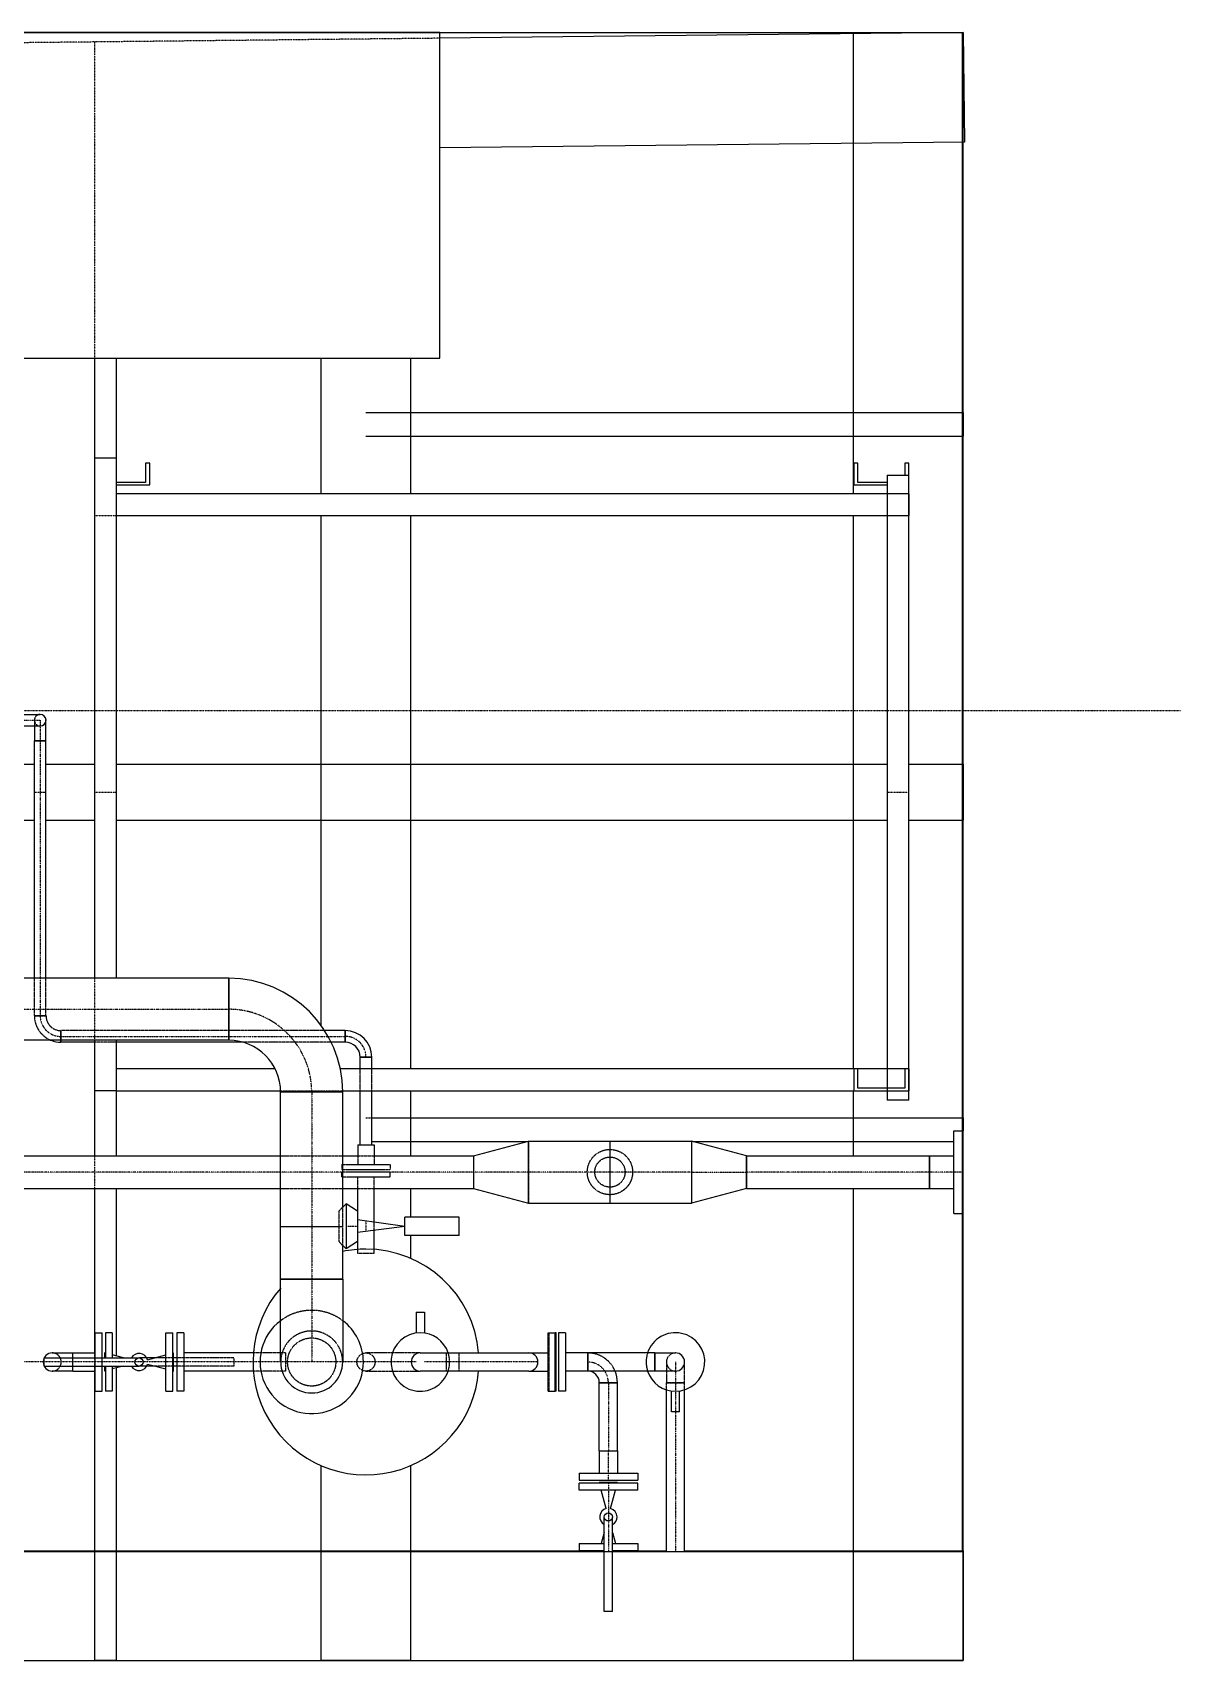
# Model space of a CAD drawing. Header units: millimetres. Extents: x -10011772 to -8149599, y 2847708 to 3434448.
# Drawn here: x -9487253 to -9483025, y 3150103 to 3156103 of the extents above; entities that cross this region are included whole.
import ezdxf

# ---------------------------------------------------------------- set-up
doc = ezdxf.new("R2010")
doc.units = ezdxf.units.MM
for name, pattern in [('DASHDOT2', [0.5, 0.25, -0.125, 0, -0.125]), ('DIVIDE2', [0.625, 0.25, -0.125, 0, -0.125, 0, -0.125]), ('HIDDEN2', [0.1875, 0.125, -0.0625])]:
    doc.linetypes.add(name, pattern=pattern)
doc.layers.add('总平面底图', color=9, linetype='Continuous')

# ---------------------------------------------------------------- blocks, each defined once
blk = doc.blocks.new('总平面底图 爆炸危险区 LOCATION I')
at = {"layer": '总平面底图'}
for p, q in [((225213, 114327.7), (232813, 114327.7)), ((232813, 114327.7), (232813, 111527.7)), ((232813, 111527.7), (225213, 111527.7))]:
    blk.add_line(p, q, dxfattribs=at)
at = {"layer": '总平面底图', "linetype": 'Continuous'}
for p, q in [((231850.8, 114327.7), (231050.8, 114327.7)), ((231850.8, 114327.7), (231050.8, 114327.7)), ((232814.9, 114327.7), (231850.8, 114317.2)), ((231850.8, 113727.7), (231850.8, 114327.7)), ((231850.8, 113727.7), (231850.8, 114327.7)), ((232612.7, 114327.7), (232814.9, 114327.7)), ((232612.7, 113477.7), (232612.7, 114327.7)), ((232814.9, 112303.9), (232814.9, 114327.7)), ((232814.9, 114327.7), (232817.1, 114125.5)), ((232817.1, 114125.5), (231850.8, 114115)), ((231050.8, 113727.7), (231850.8, 113727.7)), ((231050.8, 113727.7), (231850.8, 113727.7)), ((231214.9, 113727.7), (231214.9, 113544.1)), ((231255, 113727.7), (231255, 113544.1)), ((231632.3, 113477.7), (231632.3, 113727.7)), ((231797.4, 113477.7), (231797.4, 113727.7)), ((231714.9, 113627.7), (232814.9, 113627.7)), ((232814.9, 113627.7), (232814.9, 113584)), ((231714.9, 113584), (232814.9, 113584)), ((231214.9, 113544.1), (231214.9, 112584.9)), ((231214.9, 113544.1), (231255, 113544.1)), ((231255, 113544.1), (231255, 112584.9)), ((231309, 113534.2), (231309, 113498.8)), ((231316.5, 113534.2), (231309, 113534.2)), ((231316.5, 113494.1), (231316.5, 113534.2)), ((232613.3, 113534.2), (232613.3, 113494.1)), ((232620.8, 113534.2), (232613.3, 113534.2)), ((232620.8, 113498.8), (232620.8, 113534.2)), ((232707.4, 113534.2), (232707.4, 113512.3)), ((232714.9, 113534.2), (232707.4, 113534.2)), ((232714.9, 113512.3), (232714.9, 113534.2)), ((231309, 113498.8), (231255, 113498.8)), ((231255, 113494.1), (231316.5, 113494.1)), ((232613.3, 113494.1), (232674.7, 113494.1)), ((232674.7, 113498.8), (232620.8, 113498.8)), ((232674.7, 113512.3), (232674.7, 112360.4)), ((232674.7, 113512.3), (232714.9, 113512.3)), ((232714.9, 112360.4), (232714.9, 113512.3)), ((232714.9, 113477.7), (231255, 113477.7)), ((232714.9, 113477.7), (232714.9, 113437.6)), ((231255, 113437.6), (232714.9, 113437.6)), ((231632.3, 112498), (231632.3, 113437.6)), ((231797.4, 112417.8), (231797.4, 113437.6)), ((232612.7, 112417.8), (232612.7, 113437.6)), ((231076.8, 113071), (231114.9, 113071)), ((231114.9, 113049.7), (231076.8, 113049.7)), ((231104.2, 113049.7), (231104.2, 113022.3)), ((231125.5, 113022.3), (231125.5, 113060.4)), ((231114.9, 113022.3), (231104.2, 113022.3)), ((231104.2, 113022.3), (231125.5, 113022.3)), ((231104.2, 112584.9), (231104.2, 113022.3)), ((231125.5, 113022.3), (231114.9, 113022.3)), ((231125.5, 112584.9), (231125.5, 113022.3)), ((231045, 112979.3), (231104.2, 112979.3)), ((231125.5, 112979.3), (231214.9, 112979.3)), ((231255, 112979.3), (231714.9, 112979.3)), ((231714.9, 112979.3), (232674.7, 112979.3)), ((232714.9, 112979.3), (232814.9, 112979.3)), ((232814.9, 112979.3), (232814.9, 112876.2)), ((231045, 112876.2), (231104.2, 112876.2)), ((231125.5, 112876.2), (231214.9, 112876.2)), ((231255, 112876.2), (231714.9, 112876.2)), ((231714.9, 112876.2), (232674.7, 112876.2)), ((232714.9, 112876.2), (232814.9, 112876.2)), ((231462.5, 112584.9), (229445, 112584.9)), ((231462.5, 112584.9), (231462.5, 112470.6)), ((231462.5, 112470.6), (231462.5, 112584.9)), ((231462.5, 112470.6), (229445, 112470.6)), ((231153, 112467), (231153, 112470.6)), ((231153, 112470.6), (231153, 112467)), ((231214.9, 112470.6), (231214.9, 112377.7)), ((231255, 112470.6), (231255, 112377.7)), ((231676.8, 112488.4), (231638.9, 112488.4)), ((231676.8, 112467), (231676.8, 112488.4)), ((231676.8, 112488.4), (231676.8, 112467)), ((231214.9, 112467), (231153, 112467)), ((231488.1, 112467), (231255, 112467)), ((231676.8, 112467), (231650.9, 112467)), ((231547.7, 112417.8), (231255, 112417.8)), ((232714.9, 112417.8), (231667.7, 112417.8)), ((231725.5, 112439.6), (231704.2, 112439.6)), ((231704.2, 112439.6), (231714.9, 112439.6)), ((231704.2, 112417.8), (231704.2, 112439.6)), ((231714.9, 112439.6), (231725.5, 112439.6)), ((231725.5, 112417.8), (231725.5, 112439.6)), ((232620.8, 112417.8), (232613.3, 112417.8)), ((232613.3, 112417.8), (232613.3, 112377.7)), ((232620.8, 112382.4), (232620.8, 112417.8)), ((232707.4, 112417.8), (232707.4, 112382.4)), ((232714.9, 112417.8), (232707.4, 112417.8)), ((232714.9, 112377.7), (232714.9, 112417.8)), ((232714.9, 112417.8), (232714.9, 112377.7)), ((232707.4, 112382.4), (232620.8, 112382.4)), ((231255, 112377.7), (231214.9, 112377.7)), ((231214.9, 112377.7), (231214.9, 112257.9)), ((231255, 112377.7), (231557.7, 112377.7)), ((231255, 112377.7), (231255, 112257.9)), ((231672, 112375.3), (231557.7, 112375.3)), ((231557.7, 112375.3), (231672, 112375.3)), ((231557.7, 112127.7), (231557.7, 112375.3)), ((231672, 112377.7), (232714.9, 112377.7)), ((231672, 112162.9), (231672, 112375.3)), ((231704.2, 112278.1), (231704.2, 112377.7)), ((231725.5, 112278.1), (231725.5, 112377.7)), ((231797.4, 112257.9), (231797.4, 112377.7)), ((232612.7, 112257.9), (232612.7, 112377.7)), ((232613.3, 112377.7), (232714.9, 112377.7)), ((232714.9, 112360.4), (232674.7, 112360.4)), ((231725.5, 112327.7), (232814.9, 112327.7)), ((232814.9, 112327.7), (232814.9, 112303.9)), ((232797.4, 112227.7), (232797.4, 112303.9)), ((232797.4, 112303.9), (232814.9, 112303.9)), ((232814.9, 112227.7), (232814.9, 112303.9)), ((231699.8, 112278.1), (231714.9, 112278.1)), ((231699.8, 112278.1), (231699.8, 112257.9)), ((231714.9, 112278.1), (231730, 112278.1)), ((231725.5, 112284), (232011, 112284)), ((231730, 112278.1), (231730, 112257.9)), ((231912.6, 112257.9), (232014.2, 112284.9)), ((232014.2, 112284.9), (232164.2, 112284.9)), ((232014.2, 112170.6), (232014.2, 112284.9)), ((232164.2, 112284.9), (232164.2, 112227.7)), ((232164.2, 112284.9), (232164.2, 112227.7)), ((232164.2, 112284.9), (232314.2, 112284.9)), ((232314.2, 112284.9), (232314.2, 112227.7)), ((232314.2, 112284.9), (232314.2, 112170.6)), ((232415.8, 112257.9), (232314.2, 112284.9)), ((232317.3, 112284), (232797.4, 112284)), ((231045, 112257.9), (231557.7, 112257.9)), ((231672, 112257.9), (231699.8, 112257.9)), ((231679.2, 112241.8), (231714.9, 112241.8)), ((231681.8, 112232.2), (231714.9, 112232.2)), ((231714.9, 112241.8), (231750.5, 112241.8)), ((231714.9, 112232.2), (231747.9, 112232.2)), ((231730, 112257.9), (231912.6, 112257.9)), ((231912.6, 112257.9), (231912.6, 112227.7)), ((231912.6, 112257.9), (231912.6, 112197.6)), ((232415.8, 112197.6), (232415.8, 112257.9)), ((232415.8, 112257.9), (232415.8, 112227.7)), ((232415.8, 112257.9), (232752.9, 112257.9)), ((232752.9, 112257.9), (232752.9, 112227.7)), ((232752.9, 112227.7), (232752.9, 112257.9)), ((232752.9, 112257.9), (232797.4, 112257.9)), ((231714.9, 112218.1), (231680.7, 112218.1)), ((231714.9, 112218.1), (231680.7, 112218.1)), ((231714.9, 112227.7), (231682.1, 112227.7)), ((231714.9, 112227.7), (231682.1, 112227.7)), ((231747.6, 112227.7), (231714.9, 112227.7)), ((231747.6, 112227.7), (231714.9, 112227.7)), ((231749, 112218.1), (231714.9, 112218.1)), ((231749, 112218.1), (231714.9, 112218.1)), ((231912.6, 112227.7), (231912.6, 112197.6)), ((232164.2, 112227.7), (232164.2, 112170.6)), ((232164.2, 112227.7), (232164.2, 112170.6)), ((232314.2, 112227.7), (232314.2, 112170.6)), ((232415.8, 112227.7), (232415.8, 112197.6)), ((232752.9, 112227.7), (232752.9, 112197.6)), ((232752.9, 112197.6), (232752.9, 112227.7)), ((232797.4, 112151.5), (232797.4, 112227.7)), ((232814.9, 112151.5), (232814.9, 112227.7)), ((231045, 112197.6), (231557.7, 112197.6)), ((231214.9, 112197.6), (231214.9, 111894.4)), ((231255, 112197.6), (231255, 111888.7)), ((231672, 112197.6), (231699.8, 112197.6)), ((231699.8, 112139.2), (231699.8, 112197.6)), ((231699.8, 112139.2), (231699.8, 112197.6)), ((231730, 112135.2), (231730, 112197.6)), ((231730, 112197.6), (231912.6, 112197.6)), ((231730, 112135.2), (231730, 112197.6)), ((231797.4, 112144.4), (231797.4, 112197.6)), ((231912.6, 112197.6), (232014.2, 112170.6)), ((232014.2, 112170.6), (232164.2, 112170.6)), ((232164.2, 112170.6), (232314.2, 112170.6)), ((232415.8, 112197.6), (232314.2, 112170.6)), ((232415.8, 112197.6), (232752.9, 112197.6)), ((232612.7, 111327.7), (232612.7, 112197.6)), ((232752.9, 112197.6), (232797.4, 112197.6)), ((231672, 112162.9), (231678.5, 112169.4)), ((231678.5, 112169.4), (231678.5, 112086)), ((231699, 112155.5), (231678.5, 112169.4)), ((231699, 112155.5), (231699, 112099.9)), ((231886.3, 112144.4), (231786.3, 112144.4)), ((231786.3, 112111.1), (231786.3, 112144.4)), ((231886.3, 112111.1), (231886.3, 112144.4)), ((232797.4, 112151.5), (232814.9, 112151.5)), ((232814.9, 111327.7), (232814.9, 112151.5)), ((231557.7, 112127.7), (231672, 112127.7)), ((231557.7, 112030.1), (231557.7, 112127.7)), ((231786.3, 112127.7), (231699, 112139.4)), ((231786.3, 112127.7), (231699, 112116.1)), ((231699.8, 112085.2), (231699.8, 112116.2)), ((231699.8, 112085.2), (231699.8, 112116.2)), ((231730, 112085.2), (231730, 112120.2)), ((231730, 112085.2), (231730, 112120.2)), ((231886.3, 112111.1), (231786.3, 112111.1)), ((231797.4, 112068.6), (231797.4, 112111.1)), ((231672, 112092.5), (231678.5, 112086)), ((231672, 112030.1), (231672, 112092.5)), ((231699, 112099.9), (231678.5, 112086)), ((231672, 112030.1), (231557.7, 112030.1)), ((231557.7, 111877.7), (231557.7, 112030.1)), ((231557.7, 112030.1), (231672, 112030.1)), ((231672, 112030.1), (231672, 111877.7)), ((231807.4, 111969.8), (231822.4, 111969.8)), ((231807.4, 111969.8), (231807.4, 111931.2)), ((231822.4, 111969.8), (231822.4, 111931.2)), ((231216.2, 111885.2), (231216.2, 111931.7)), ((231216.2, 111931.7), (231229, 111931.7)), ((231229, 111885.2), (231229, 111931.7)), ((231235, 111931.7), (231235, 111885.2)), ((231247.7, 111931.7), (231235, 111931.7)), ((231247.7, 111931.7), (231247.7, 111885.2)), ((231346.2, 111877.7), (231346.2, 111931.7)), ((231346.2, 111931.7), (231358.9, 111931.7)), ((231358.9, 111877.7), (231358.9, 111931.7)), ((231366.4, 111931.7), (231366.4, 111877.7)), ((231379.2, 111931.7), (231366.4, 111931.7)), ((231366.4, 111931.7), (231366.4, 111877.7)), ((231379.2, 111931.7), (231366.4, 111931.7)), ((231379.2, 111931.7), (231379.2, 111877.7)), ((231379.2, 111931.7), (231379.2, 111877.7)), ((232050.6, 111877.7), (232050.6, 111931.7)), ((232050.6, 111931.7), (232063.4, 111931.7)), ((232050.6, 111877.7), (232050.6, 111931.7)), ((232050.6, 111931.7), (232063.4, 111931.7)), ((232063.4, 111877.7), (232063.4, 111931.7)), ((232064.9, 111931.7), (232063.4, 111931.7)), ((232064.9, 111931.7), (232063.4, 111931.7)), ((232063.4, 111877.7), (232063.4, 111931.7)), ((232064.9, 111877.7), (232064.9, 111931.7)), ((232064.9, 111877.7), (232064.9, 111931.7)), ((232069.3, 111931.7), (232069.3, 111877.7)), ((232082.1, 111931.7), (232069.3, 111931.7)), ((232082.1, 111931.7), (232082.1, 111877.7)), ((231122.3, 111877.7), (231122.3, 111885.2)), ((231122.3, 111885.2), (231296.9, 111885.2)), ((231122.3, 111870.2), (231122.3, 111877.7)), ((231122.3, 111870.2), (231296.9, 111870.2)), ((231137, 111894.4), (231175.1, 111894.4)), ((231175.1, 111885.2), (231175.1, 111894.4)), ((231175.1, 111894.4), (231216.2, 111894.4)), ((231175.1, 111885.2), (231175.1, 111894.4)), ((231175.1, 111861), (231175.1, 111870.2)), ((231175.1, 111861), (231175.1, 111870.2)), ((231216.2, 111823.7), (231216.2, 111870.2)), ((231229, 111823.7), (231229, 111870.2)), ((231233.4, 111894.4), (231233.4, 111885.2)), ((231235, 111894), (231233.4, 111894.4)), ((231233.4, 111870.2), (231233.4, 111861)), ((231235, 111870.2), (231235, 111823.7)), ((231268.4, 111885.2), (231247.7, 111890.7)), ((231247.7, 111870.2), (231247.7, 111823.7)), ((231268.4, 111870.2), (231247.7, 111864.8)), ((231325.4, 111885.2), (231310.9, 111885.2)), ((231325.4, 111870.2), (231310.9, 111870.2)), ((231312.3, 111881.8), (231346.2, 111890.7)), ((231312.3, 111873.7), (231346.2, 111864.8)), ((231346.2, 111823.7), (231346.2, 111877.7)), ((231358.9, 111894), (231360.4, 111894.4)), ((231358.9, 111823.7), (231358.9, 111877.7)), ((231360.4, 111861), (231360.4, 111894.4)), ((231366.4, 111885.2), (231360.4, 111885.2)), ((231366.4, 111870.2), (231360.4, 111870.2)), ((231366.4, 111877.7), (231366.4, 111823.7)), ((231366.4, 111877.7), (231366.4, 111823.7)), ((231507.5, 111894.4), (231379.2, 111894.4)), ((231507.5, 111894.4), (231379.2, 111894.4)), ((231379.2, 111877.7), (231379.2, 111823.7)), ((231379.2, 111877.7), (231379.2, 111823.7)), ((231814.9, 111894.4), (232014.9, 111894.4)), ((232014.9, 111894.4), (232050.6, 111894.4)), ((232014.9, 111894.4), (232050.6, 111894.4)), ((232050.6, 111823.7), (232050.6, 111877.7)), ((232050.6, 111823.7), (232050.6, 111877.7)), ((232063.4, 111823.7), (232063.4, 111877.7)), ((232063.4, 111823.7), (232063.4, 111877.7)), ((232064.9, 111823.7), (232064.9, 111877.7)), ((232064.9, 111823.7), (232064.9, 111877.7)), ((232069.3, 111877.7), (232069.3, 111823.7)), ((232123.2, 111894.4), (232082.1, 111894.4)), ((232082.1, 111877.7), (232082.1, 111823.7)), ((232123.2, 111861), (232123.2, 111894.4)), ((232246.8, 111894.4), (232123.2, 111894.4)), ((232123.2, 111894.4), (232123.2, 111877.7)), ((232123.2, 111877.7), (232123.2, 111861)), ((232246.8, 111861), (232246.8, 111894.4)), ((232246.8, 111894.4), (232246.8, 111861)), ((232246.8, 111894.4), (232284.9, 111894.4)), ((231175.1, 111861), (231137, 111861)), ((231175.1, 111861), (231216.2, 111861)), ((231214.9, 111861), (231214.9, 111327.7)), ((231235, 111861.4), (231233.4, 111861)), ((231255, 111866.7), (231255, 111327.7)), ((231358.9, 111861.4), (231360.4, 111861)), ((231507.5, 111861), (231379.2, 111861)), ((231507.5, 111861), (231379.2, 111861)), ((232014.9, 111861), (231814.9, 111861)), ((232014.9, 111861), (232050.6, 111861)), ((232014.9, 111861), (232050.6, 111861)), ((232123.2, 111861), (232082.1, 111861)), ((232246.8, 111861), (232123.2, 111861)), ((232284.9, 111861), (232246.8, 111861)), ((231216.2, 111823.7), (231229, 111823.7)), ((231247.7, 111823.7), (231235, 111823.7)), ((231346.2, 111823.7), (231358.9, 111823.7)), ((231379.2, 111823.7), (231366.4, 111823.7)), ((231379.2, 111823.7), (231366.4, 111823.7)), ((232050.6, 111823.7), (232063.4, 111823.7)), ((232050.6, 111823.7), (232063.4, 111823.7)), ((232064.9, 111823.7), (232063.4, 111823.7)), ((232064.9, 111823.7), (232063.4, 111823.7)), ((232082.1, 111823.7), (232069.3, 111823.7)), ((232144.6, 111839.6), (232178, 111839.6)), ((232144.6, 111714), (232144.6, 111839.6)), ((232178, 111839.6), (232144.6, 111839.6)), ((232178, 111714), (232178, 111839.6)), ((232268.2, 111528.7), (232268.2, 111826.4)), ((232277.4, 111785.6), (232277.4, 111824.3)), ((232292.4, 111785.6), (232292.4, 111824.3)), ((232301.6, 111528.7), (232301.6, 111826.4)), ((232292.4, 111785.6), (232277.4, 111785.6)), ((232144.6, 111714), (232178, 111714)), ((232144.6, 111714), (232161.3, 111714)), ((232144.6, 111714), (232144.6, 111672.9)), ((232161.3, 111714), (232178, 111714)), ((232178, 111714), (232178, 111672.9)), ((231632.3, 111327.7), (231632.3, 111686.8)), ((231797.4, 111327.7), (231797.4, 111686.8)), ((232107.3, 111672.9), (232161.3, 111672.9)), ((232107.3, 111672.9), (232107.3, 111660.1)), ((232107.3, 111660.1), (232161.3, 111660.1)), ((232161.3, 111672.9), (232215.3, 111672.9)), ((232161.3, 111660.1), (232215.3, 111660.1)), ((232215.3, 111672.9), (232215.3, 111660.1)), ((232161.3, 111654.2), (232107.3, 111654.2)), ((232107.3, 111641.4), (232107.3, 111654.2)), ((232161.3, 111641.4), (232107.3, 111641.4)), ((232178, 111655.7), (232144.6, 111655.7)), ((232145, 111654.2), (232144.6, 111655.7)), ((232157.2, 111607.5), (232148.3, 111641.4)), ((232215.3, 111654.2), (232161.3, 111654.2)), ((232215.3, 111641.4), (232161.3, 111641.4)), ((232165.3, 111607.5), (232174.2, 111641.4)), ((232177.6, 111654.2), (232178, 111655.7)), ((232215.3, 111641.4), (232215.3, 111654.2)), ((232153.8, 111417.6), (232153.8, 111592.2)), ((232168.8, 111417.6), (232168.8, 111592.2)), ((232107.3, 111543), (232153.8, 111543)), ((232107.3, 111543), (232107.3, 111530.2)), ((232153.8, 111563.7), (232148.3, 111543)), ((232168.8, 111563.7), (232174.2, 111543)), ((232168.8, 111543), (232215.3, 111543)), ((232215.3, 111543), (232215.3, 111530.2)), ((228741.3, 111529.9), (232144.9, 111529.9)), ((232107.3, 111530.2), (232153.8, 111530.2)), ((232145, 111530.2), (232144.6, 111528.7)), ((232144.6, 111528.7), (232153.8, 111528.7)), ((232168.8, 111530.2), (232215.3, 111530.2)), ((232168.8, 111528.7), (232178, 111528.7)), ((232177.6, 111530.2), (232178, 111528.7)), ((232177.7, 111529.9), (232268.2, 111529.9)), ((232268.2, 111528.7), (232301.6, 111528.7)), ((232301.6, 111529.9), (232814.9, 111529.9)), ((232814.9, 111529.9), (232814.9, 111327.7)), ((232161.3, 111417.6), (232153.8, 111417.6)), ((232168.8, 111417.6), (232161.3, 111417.6)), ((228714.9, 111327.7), (232814.9, 111327.7)), ((231255, 111327.7), (231214.9, 111327.7)), ((231797.4, 111327.7), (231632.3, 111327.7)), ((232814.9, 111327.7), (232612.7, 111327.7))]:
    blk.add_line(p, q, dxfattribs=at)
at = {"layer": '总平面底图', "linetype": 'DASHDOT2'}
for p, q in [((231850.8, 114317.2), (231050.8, 114308.6)), ((231214.9, 114310.3), (231214.9, 113727.7)), ((231214.9, 113437.6), (231255, 113437.6)), ((232674.9, 113077.7), (230724.9, 113077.7)), ((233214.9, 113077.7), (232674.9, 113077.7)), ((231104.2, 112927.7), (231125.5, 112927.7)), ((231214.9, 112927.7), (231255, 112927.7)), ((232674.7, 112927.7), (232714.9, 112927.7)), ((231214.9, 112584.9), (231214.9, 112470.6)), ((231557.7, 112377.7), (231672, 112377.7)), ((231714.9, 112327.7), (231725.5, 112327.7)), ((231214.9, 112257.9), (231214.9, 112197.6)), ((231714.9, 112137.2), (231714.9, 112118.2)), ((231519.6, 111877.7), (228741.3, 111877.7)), ((231214.9, 111894.4), (231214.9, 111861)), ((231710.1, 111877.7), (231519.6, 111877.7)), ((231760.9, 111877.7), (231710.1, 111877.7)), ((231807.4, 111877.7), (231760.9, 111877.7)), ((232031.6, 111877.7), (231822.4, 111877.7))]:
    blk.add_line(p, q, dxfattribs=at)
at = {"layer": '总平面底图', "linetype": 'DIVIDE2'}
for p, q in [((231076.8, 113060.4), (231114.9, 113060.4)), ((231114.9, 113060.4), (231114.9, 113049.7)), ((231114.9, 113049.7), (231114.9, 113022.3)), ((231114.9, 113022.3), (231114.9, 113022.3)), ((231114.9, 113022.3), (231114.9, 113022.3)), ((231114.9, 113022.3), (231114.9, 112584.9)), ((231114.9, 112584.9), (231114.9, 112515.8)), ((229445, 112527.7), (231462.5, 112527.7)), ((231114.9, 112515.8), (231114.9, 112515.8)), ((231114.9, 112515.8), (231114.9, 112515.8)), ((231462.5, 112527.7), (231462.5, 112527.7)), ((231462.5, 112527.7), (231462.5, 112527.7)), ((231153, 112477.7), (231645.3, 112477.7)), ((231153, 112477.7), (231153, 112477.7)), ((231153, 112477.7), (231153, 112477.7)), ((231645.3, 112477.7), (231676.8, 112477.7)), ((231676.8, 112477.7), (231676.8, 112477.7)), ((231676.8, 112477.7), (231676.8, 112477.7)), ((231614.9, 112375.3), (231614.9, 112375.3)), ((231614.9, 112375.3), (231614.9, 112375.3)), ((231614.9, 112375.3), (231614.9, 112127.7)), ((231557.7, 112227.7), (231045, 112227.7)), ((231670.4, 112227.7), (231557.7, 112227.7)), ((231912.6, 112227.7), (231759.3, 112227.7)), ((232014.2, 112227.7), (231912.6, 112227.7)), ((232164.2, 112227.7), (232014.2, 112227.7)), ((232314.2, 112227.7), (232164.2, 112227.7)), ((232164.2, 112227.7), (232164.2, 112227.7)), ((232164.2, 112227.7), (232164.2, 112227.7)), ((232314.2, 112227.7), (232415.8, 112227.7)), ((232752.9, 112227.7), (232415.8, 112227.7)), ((232814.9, 112227.7), (232752.9, 112227.7)), ((231614.9, 112127.7), (231614.9, 112127.7)), ((231614.9, 112127.7), (231614.9, 112127.7)), ((231614.9, 112127.7), (231614.9, 112030.1)), ((231681.5, 112127.7), (231681.5, 112127.7)), ((231686.3, 112127.7), (231681.5, 112127.7)), ((231699, 112127.7), (231686.3, 112127.7)), ((231614.9, 112030.1), (231614.9, 112030.1)), ((231614.9, 112030.1), (231614.9, 112030.1)), ((231614.9, 112030.1), (231614.9, 111877.7)), ((232284.9, 111877.7), (232284.9, 111839.6)), ((232161.3, 111839.6), (232161.3, 111714)), ((232161.3, 111839.6), (232161.3, 111839.6)), ((232161.3, 111839.6), (232161.3, 111839.6)), ((232284.9, 111839.6), (232284.9, 111839.6)), ((232284.9, 111839.6), (232284.9, 111839.6)), ((232284.9, 111839.6), (232284.9, 111785.6)), ((232284.9, 111785.6), (232284.9, 111528.7)), ((232161.3, 111660.1), (232161.3, 111714)), ((232161.3, 111655.7), (232161.3, 111528.7))]:
    blk.add_line(p, q, dxfattribs=at)
at = {"layer": '总平面底图', "linetype": 'HIDDEN2'}
for p, q in [((231104.2, 113060.4), (231104.2, 113049.7)), ((231104.2, 112515.8), (231104.2, 112584.9)), ((231125.5, 112515.8), (231125.5, 112584.9)), ((231125.5, 112515.8), (231104.2, 112515.8)), ((231104.2, 112515.8), (231125.5, 112515.8)), ((231153, 112470.6), (231153, 112488.4)), ((231638.9, 112488.4), (231153, 112488.4)), ((231153, 112488.4), (231153, 112470.6)), ((231255, 112467), (231214.9, 112467)), ((231650.9, 112467), (231488.1, 112467)), ((231704.2, 112377.7), (231704.2, 112417.8)), ((231725.5, 112377.7), (231725.5, 112417.8)), ((232014.2, 112284.9), (232014.2, 112227.7)), ((231557.7, 112257.9), (231672, 112257.9)), ((231670.4, 112241.8), (231679.2, 112241.8)), ((231670.4, 112241.8), (231670.4, 112232.2)), ((231670.4, 112232.2), (231681.8, 112232.2)), ((231699.8, 112257.9), (231699.8, 112241.8)), ((231699.8, 112257.9), (231730, 112257.9)), ((231730, 112257.9), (231730, 112241.8)), ((231747.9, 112232.2), (231759.3, 112232.2)), ((231750.5, 112241.8), (231759.3, 112241.8)), ((231759.3, 112241.8), (231759.3, 112232.2)), ((231682.1, 112227.7), (231670.4, 112227.7)), ((231670.4, 112218.1), (231670.4, 112227.7)), ((231680.7, 112218.1), (231670.4, 112218.1)), ((231699.8, 112197.6), (231699.8, 112218.1)), ((231730, 112197.6), (231730, 112218.1)), ((231759.3, 112227.7), (231747.6, 112227.7)), ((231759.3, 112218.1), (231749, 112218.1)), ((231759.3, 112218.1), (231759.3, 112227.7)), ((232014.2, 112227.7), (232014.2, 112170.6)), ((231557.7, 112197.6), (231672, 112197.6)), ((231699.8, 112197.6), (231730, 112197.6)), ((231664.8, 112155.5), (231672, 112162.9)), ((231664.8, 112155.5), (231664.8, 112099.9)), ((231672, 112127.7), (231672, 112162.9)), ((231672, 112092.5), (231672, 112127.7)), ((231699.8, 112116.2), (231699.8, 112139.2)), ((231730, 112120.2), (231730, 112135.2)), ((231664.8, 112099.9), (231672, 112092.5)), ((231699.8, 112077.7), (231699.8, 112085.2)), ((231730, 112077.7), (231730, 112085.2)), ((231714.9, 112077.7), (231699.8, 112077.7)), ((231730, 112077.7), (231714.9, 112077.7)), ((232052.1, 111877.7), (232052.1, 111931.7)), ((231175.1, 111877.7), (231175.1, 111885.2)), ((231175.1, 111870.2), (231175.1, 111885.2)), ((231175.1, 111870.2), (231175.1, 111877.7)), ((231216.2, 111877.7), (231216.2, 111885.2)), ((231216.2, 111870.2), (231216.2, 111877.7)), ((231229, 111877.7), (231229, 111885.2)), ((231229, 111870.2), (231229, 111877.7)), ((231310.9, 111885.2), (231296.9, 111885.2)), ((231310.9, 111870.2), (231296.9, 111870.2)), ((231360.4, 111885.2), (231325.4, 111885.2)), ((231360.4, 111870.2), (231325.4, 111870.2)), ((231471.6, 111885.2), (231366.4, 111885.2)), ((231471.6, 111870.2), (231366.4, 111870.2)), ((231471.6, 111885.2), (231471.6, 111877.7)), ((231471.6, 111877.7), (231471.6, 111870.2)), ((231566.4, 111894.4), (231507.5, 111894.4)), ((231566.4, 111894.4), (231566.4, 111877.7)), ((231566.4, 111877.7), (231566.4, 111861)), ((231814.9, 111894.4), (231714.9, 111894.4)), ((231863.4, 111877.7), (231863.4, 111894.4)), ((231863.4, 111861), (231863.4, 111877.7)), ((231886.3, 111877.7), (231886.3, 111894.4)), ((231886.3, 111861), (231886.3, 111877.7)), ((232052.1, 111894.4), (232050.6, 111894.4)), ((232052.1, 111823.7), (232052.1, 111877.7)), ((232268.2, 111877.7), (232268.2, 111839.6)), ((232301.6, 111839.6), (232301.6, 111877.7)), ((231566.4, 111861), (231507.5, 111861)), ((231714.9, 111861), (231814.9, 111861)), ((232052.1, 111861), (232050.6, 111861)), ((232284.9, 111839.6), (232268.2, 111839.6)), ((232268.2, 111839.6), (232301.6, 111839.6)), ((232268.2, 111826.4), (232268.2, 111839.6)), ((232301.6, 111839.6), (232284.9, 111839.6)), ((232301.6, 111826.4), (232301.6, 111839.6))]:
    blk.add_line(p, q, dxfattribs=at)
for centre, radius in [((232164.2, 112227.7), 41.7), ((232164.2, 112227.7), 27.8), ((231614.9, 111877.7), 44.4), ((231614.9, 111877.7), 44.4), ((231714.9, 111877.7), 16.7)]:
    blk.add_circle(centre, radius, dxfattribs=at)
at = {"layer": '总平面底图', "linetype": 'Continuous'}
for centre in [(231296.9, 111877.7), (232161.3, 111592.2)]:
    blk.add_circle(centre, 7.5, dxfattribs=at)
at = {"layer": '总平面底图', "linetype": 'HIDDEN2'}
for centre, radius, start, end in [((231114.9, 113060.4), 10.7, 90, 270), ((231153, 112515.8), 48.8, 180, 248.104), ((231153, 112515.8), 27.4, 180, 270), ((231614.9, 111877.7), 95.2, 53.1301, 126.8699), ((231614.9, 111877.7), 57.1, 0, 180), ((231137, 111877.7), 16.7, 0, 90), ((231137, 111877.7), 16.7, 270, 0), ((231814.9, 111877.7), 54, 341.9762, 18.0238), ((232123.2, 111839.6), 54.8, 22.9855, 90), ((232284.9, 111877.7), 54, 161.9762, 198.0238), ((232284.9, 111877.7), 16.7, 90, 270)]:
    blk.add_arc(centre, radius, start, end, dxfattribs=at)
at = {"layer": '总平面底图', "linetype": 'Continuous'}
for centre, radius, start, end in [((231114.9, 113060.4), 10.7, 270, 90), ((231114.9, 113060.4), 10.7, 0, 90), ((231114.9, 113060.4), 10.7, 270, 0), ((231462.5, 112375.3), 209.5, 0, 90), ((231153, 112515.8), 48.8, 248.104, 270), ((231462.5, 112375.3), 95.2, 0, 90), ((231676.8, 112439.6), 48.8, 0, 90), ((231676.8, 112439.6), 27.4, 0, 90), ((231714.9, 111877.7), 208, 90, 101.8886), ((231714.9, 111877.7), 208, 90, 101.8886), ((231714.9, 111877.7), 208, 4.6053, 90), ((231714.9, 111877.7), 208, 4.6053, 90), ((231714.9, 111877.7), 208, 139.0716, 355.3947), ((231714.9, 111877.7), 208, 139.0716, 355.3947), ((231614.9, 111877.7), 95.2, 126.8699, 0), ((231614.9, 111877.7), 95.2, 0, 53.1301), ((231814.9, 111877.7), 54, 90, 341.9762), ((231814.9, 111877.7), 54, 18.0238, 90), ((232284.9, 111877.7), 54, 270, 161.9762), ((231137, 111877.7), 16.7, 90, 270), ((231137, 111877.7), 16.7, 90, 270), ((231296.9, 111877.7), 15.9, 14.7351, 151.8071), ((231296.9, 111877.7), 15.9, 208.1929, 345.2649), ((231614.9, 111877.7), 57.1, 180, 0), ((231614.9, 111877.7), 57.1, 180, 0), ((231814.9, 111877.7), 16.7, 90, 270), ((232014.9, 111877.7), 16.7, 270, 90), ((232284.9, 111877.7), 16.7, 270, 90), ((232284.9, 111877.7), 16.7, 270, 90), ((232123.2, 111839.6), 21.4, 0, 90), ((232123.2, 111839.6), 54.8, 0, 22.9855), ((232284.9, 111877.7), 54, 198.0238, 270), ((232161.3, 111592.2), 15.9, 104.7351, 241.8071), ((232161.3, 111592.2), 15.9, 0, 75.2649), ((232161.3, 111592.2), 15.9, 298.1929, 0)]:
    blk.add_arc(centre, radius, start, end, dxfattribs=at)
at = {"layer": '总平面底图', "linetype": 'DIVIDE2'}
for centre, radius, start, end in [((231153, 112515.8), 38.1, 180, 270), ((231462.5, 112375.3), 152.4, 0, 90), ((231676.8, 112439.6), 38.1, 0, 90), ((232123.2, 111839.6), 38.1, 34.1711, 90), ((232123.2, 111839.6), 38.1, 0, 34.1711)]:
    blk.add_arc(centre, radius, start, end, dxfattribs=at)

msp = doc.modelspace()

# ---------------------------------------------------------------- block references
at = {"layer": '总平面底图', "xscale": 2, "yscale": 2, "zscale": 2}
msp.add_blockref('总平面底图 爆炸危险区 LOCATION I', (-9949454.3, 2927447.9), dxfattribs=at)

doc.saveas('drawing.dxf')
